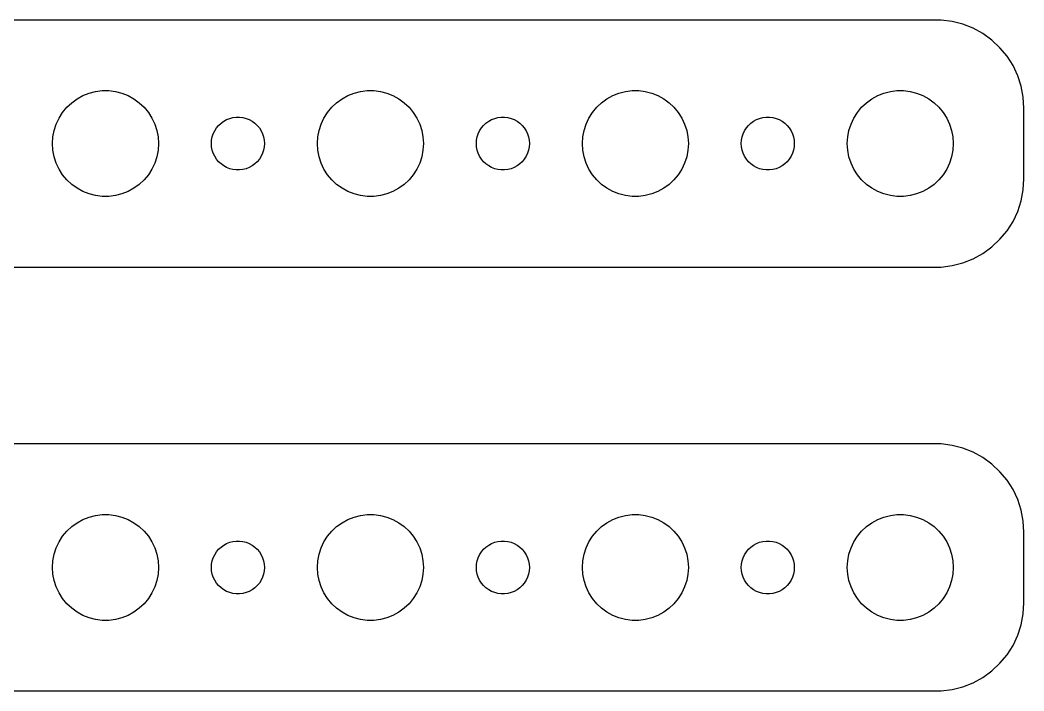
# Model space of a CAD drawing. Header units: metres. Extents: x -112 to 112, y 113 to 223.
# Drawn here: x 55.2 to 112, y 113 to 151 of the extents above; entities that cross this region are included whole.
import ezdxf

# ---------------------------------------------------------------- set-up
doc = ezdxf.new("R2010")
doc.units = ezdxf.units.M

msp = doc.modelspace()

# ---------------------------------------------------------------- linework, layer by layer
for p, q in [((107.314, 150.99), (-107.314, 150.99)), ((107.937, 150.911), (107.314, 150.99)), ((108.545, 150.755), (107.937, 150.911)), ((109.129, 150.524), (108.545, 150.755)), ((109.679, 150.222), (109.129, 150.524)), ((110.187, 149.853), (109.679, 150.222)), ((110.645, 149.423), (110.187, 149.853)), ((111.045, 148.939), (110.645, 149.423)), ((111.382, 148.409), (111.045, 148.939)), ((111.649, 147.841), (111.382, 148.409)), ((111.843, 147.243), (111.649, 147.841)), ((111.961, 146.627), (111.843, 147.243)), ((58.3925, 146.533), (58.7227, 146.714)), ((58.7227, 146.714), (59.0729, 146.853)), ((59.0729, 146.853), (59.4379, 146.947)), ((59.4379, 146.947), (59.8116, 146.994)), ((59.8116, 146.994), (60.1884, 146.994)), ((60.1884, 146.994), (60.5621, 146.947)), ((60.5621, 146.947), (60.927, 146.853)), ((60.927, 146.853), (61.2773, 146.714)), ((61.2773, 146.714), (61.6075, 146.533)), ((73.3925, 146.533), (73.7227, 146.714)), ((73.7227, 146.714), (74.073, 146.853)), ((74.073, 146.853), (74.4379, 146.947)), ((74.4379, 146.947), (74.8116, 146.994)), ((74.8116, 146.994), (75.1884, 146.994)), ((75.1884, 146.994), (75.5621, 146.947)), ((75.5621, 146.947), (75.927, 146.853)), ((75.927, 146.853), (76.2773, 146.714)), ((76.2773, 146.714), (76.6075, 146.533)), ((88.3925, 146.533), (88.7227, 146.714)), ((88.7227, 146.714), (89.073, 146.853)), ((89.073, 146.853), (89.4379, 146.947)), ((89.4379, 146.947), (89.8116, 146.994)), ((89.8116, 146.994), (90.1884, 146.994)), ((90.1884, 146.994), (90.5621, 146.947)), ((90.5621, 146.947), (90.927, 146.853)), ((90.927, 146.853), (91.2773, 146.714)), ((91.2773, 146.714), (91.6075, 146.533)), ((103.393, 146.533), (103.723, 146.714)), ((103.723, 146.714), (104.073, 146.853)), ((104.073, 146.853), (104.438, 146.947)), ((104.438, 146.947), (104.812, 146.994)), ((104.812, 146.994), (105.188, 146.994)), ((105.188, 146.994), (105.562, 146.947)), ((105.562, 146.947), (105.927, 146.853)), ((105.927, 146.853), (106.277, 146.714)), ((106.277, 146.714), (106.607, 146.533)), ((57.8131, 146.054), (58.0877, 146.312)), ((58.0877, 146.312), (58.3925, 146.533)), ((61.6075, 146.533), (61.9123, 146.312)), ((61.9123, 146.312), (62.1869, 146.054)), ((72.8131, 146.054), (73.0877, 146.312)), ((73.0877, 146.312), (73.3925, 146.533)), ((76.6075, 146.533), (76.9123, 146.312)), ((76.9123, 146.312), (77.1869, 146.054)), ((87.8131, 146.054), (88.0877, 146.312)), ((88.0877, 146.312), (88.3925, 146.533)), ((91.6075, 146.533), (91.9123, 146.312)), ((91.9123, 146.312), (92.1869, 146.054)), ((102.813, 146.054), (103.088, 146.312)), ((103.088, 146.312), (103.393, 146.533)), ((106.607, 146.533), (106.912, 146.312)), ((106.912, 146.312), (107.187, 146.054)), ((112, 146), (111.961, 146.627)), ((57.3711, 145.445), (57.5729, 145.763)), ((57.5729, 145.763), (57.8131, 146.054)), ((62.1869, 146.054), (62.427, 145.763)), ((62.427, 145.763), (62.6289, 145.445)), ((72.3711, 145.445), (72.573, 145.763)), ((72.573, 145.763), (72.8131, 146.054)), ((77.1869, 146.054), (77.427, 145.763)), ((77.427, 145.763), (77.6289, 145.445)), ((87.3711, 145.445), (87.573, 145.763)), ((87.573, 145.763), (87.8131, 146.054)), ((92.1869, 146.054), (92.427, 145.763)), ((92.427, 145.763), (92.6289, 145.445)), ((102.371, 145.445), (102.573, 145.763)), ((102.573, 145.763), (102.813, 146.054)), ((107.187, 146.054), (107.427, 145.763)), ((107.427, 145.763), (107.629, 145.445)), ((112, 142), (112, 146)), ((57.0942, 144.746), (57.2107, 145.104)), ((57.2107, 145.104), (57.3711, 145.445)), ((62.6289, 145.445), (62.7893, 145.104)), ((62.7893, 145.104), (62.9057, 144.746)), ((66.2865, 144.882), (66.4065, 145.027)), ((66.4065, 145.027), (66.5439, 145.156)), ((66.5439, 145.156), (66.6963, 145.266)), ((66.6963, 145.266), (66.8613, 145.357)), ((66.8613, 145.357), (67.0365, 145.427)), ((67.0365, 145.427), (67.2189, 145.473)), ((67.2189, 145.473), (67.4058, 145.497)), ((67.4058, 145.497), (67.5942, 145.497)), ((67.5942, 145.497), (67.7811, 145.473)), ((67.7811, 145.473), (67.9635, 145.427)), ((67.9635, 145.427), (68.1387, 145.357)), ((68.1387, 145.357), (68.3037, 145.266)), ((68.3037, 145.266), (68.4561, 145.156)), ((68.4561, 145.156), (68.5934, 145.027)), ((68.5934, 145.027), (68.7135, 144.882)), ((72.0943, 144.746), (72.2107, 145.104)), ((72.2107, 145.104), (72.3711, 145.445)), ((77.6289, 145.445), (77.7893, 145.104)), ((77.7893, 145.104), (77.9057, 144.746)), ((81.2865, 144.882), (81.4065, 145.027)), ((81.4065, 145.027), (81.5439, 145.156)), ((81.5439, 145.156), (81.6963, 145.266)), ((81.6963, 145.266), (81.8613, 145.357)), ((81.8613, 145.357), (82.0365, 145.427)), ((82.0365, 145.427), (82.2189, 145.473)), ((82.2189, 145.473), (82.4058, 145.497)), ((82.4058, 145.497), (82.5942, 145.497)), ((82.5942, 145.497), (82.7811, 145.473)), ((82.7811, 145.473), (82.9635, 145.427)), ((82.9635, 145.427), (83.1387, 145.357)), ((83.1387, 145.357), (83.3037, 145.266)), ((83.3037, 145.266), (83.4561, 145.156)), ((83.4561, 145.156), (83.5934, 145.027)), ((83.5934, 145.027), (83.7135, 144.882)), ((87.0943, 144.746), (87.2107, 145.104)), ((87.2107, 145.104), (87.3711, 145.445)), ((92.6289, 145.445), (92.7893, 145.104)), ((92.7893, 145.104), (92.9057, 144.746)), ((96.2865, 144.882), (96.4065, 145.027)), ((96.4065, 145.027), (96.5439, 145.156)), ((96.5439, 145.156), (96.6963, 145.266)), ((96.6963, 145.266), (96.8613, 145.357)), ((96.8613, 145.357), (97.0365, 145.427)), ((97.0365, 145.427), (97.2189, 145.473)), ((97.2189, 145.473), (97.4058, 145.497)), ((97.4058, 145.497), (97.5942, 145.497)), ((97.5942, 145.497), (97.7811, 145.473)), ((97.7811, 145.473), (97.9635, 145.427)), ((97.9635, 145.427), (98.1387, 145.357)), ((98.1387, 145.357), (98.3037, 145.266)), ((98.3037, 145.266), (98.4561, 145.156)), ((98.4561, 145.156), (98.5934, 145.027)), ((98.5934, 145.027), (98.7135, 144.882)), ((102.094, 144.746), (102.211, 145.104)), ((102.211, 145.104), (102.371, 145.445)), ((107.629, 145.445), (107.789, 145.104)), ((107.789, 145.104), (107.906, 144.746)), ((57, 144), (57.0237, 144.376)), ((57.0237, 144.376), (57.0942, 144.746)), ((62.9057, 144.746), (62.9763, 144.376)), ((62.9763, 144.376), (63, 144)), ((66.0118, 144.188), (66.0471, 144.373)), ((66.0471, 144.373), (66.1053, 144.552)), ((66.1053, 144.552), (66.1855, 144.723)), ((66.1855, 144.723), (66.2865, 144.882)), ((68.7135, 144.882), (68.8145, 144.723)), ((68.8145, 144.723), (68.8947, 144.552)), ((68.8947, 144.552), (68.9529, 144.373)), ((68.9529, 144.373), (68.9882, 144.188)), ((72, 144), (72.0237, 144.376)), ((72.0237, 144.376), (72.0943, 144.746)), ((77.9057, 144.746), (77.9763, 144.376)), ((77.9763, 144.376), (78, 144)), ((81.0118, 144.188), (81.0471, 144.373)), ((81.0471, 144.373), (81.1053, 144.552)), ((81.1053, 144.552), (81.1855, 144.723)), ((81.1855, 144.723), (81.2865, 144.882)), ((83.7135, 144.882), (83.8145, 144.723)), ((83.8145, 144.723), (83.8947, 144.552)), ((83.8947, 144.552), (83.9529, 144.373)), ((83.9529, 144.373), (83.9882, 144.188)), ((87, 144), (87.0237, 144.376)), ((87.0237, 144.376), (87.0943, 144.746)), ((92.9057, 144.746), (92.9763, 144.376)), ((92.9763, 144.376), (93, 144)), ((96.0118, 144.188), (96.0471, 144.373)), ((96.0471, 144.373), (96.1053, 144.552)), ((96.1053, 144.552), (96.1855, 144.723)), ((96.1855, 144.723), (96.2865, 144.882)), ((98.7135, 144.882), (98.8145, 144.723)), ((98.8145, 144.723), (98.8947, 144.552)), ((98.8947, 144.552), (98.9529, 144.373)), ((98.9529, 144.373), (98.9882, 144.188)), ((102, 144), (102.024, 144.376)), ((102.024, 144.376), (102.094, 144.746)), ((107.906, 144.746), (107.976, 144.376)), ((107.976, 144.376), (108, 144)), ((57.0237, 143.624), (57, 144)), ((63, 144), (62.9763, 143.624)), ((66, 144), (66.0118, 144.188)), ((66.0118, 143.812), (66, 144)), ((66.0471, 143.627), (66.0118, 143.812)), ((68.9882, 143.812), (68.9529, 143.627)), ((68.9882, 144.188), (69, 144)), ((69, 144), (68.9882, 143.812)), ((72.0237, 143.624), (72, 144)), ((78, 144), (77.9763, 143.624)), ((81, 144), (81.0118, 144.188)), ((81.0118, 143.812), (81, 144)), ((81.0471, 143.627), (81.0118, 143.812)), ((83.9882, 143.812), (83.9529, 143.627)), ((83.9882, 144.188), (84, 144)), ((84, 144), (83.9882, 143.812)), ((87.0237, 143.624), (87, 144)), ((93, 144), (92.9763, 143.624)), ((96, 144), (96.0118, 144.188)), ((96.0118, 143.812), (96, 144)), ((96.0471, 143.627), (96.0118, 143.812)), ((98.9882, 143.812), (98.9529, 143.627)), ((98.9882, 144.188), (99, 144)), ((99, 144), (98.9882, 143.812)), ((102.024, 143.624), (102, 144)), ((108, 144), (107.976, 143.624)), ((57.0942, 143.254), (57.0237, 143.624)), ((57.2107, 142.896), (57.0942, 143.254)), ((62.9057, 143.254), (62.7893, 142.896)), ((62.9763, 143.624), (62.9057, 143.254)), ((66.1053, 143.448), (66.0471, 143.627)), ((66.1855, 143.277), (66.1053, 143.448)), ((66.2865, 143.118), (66.1855, 143.277)), ((68.8145, 143.277), (68.7135, 143.118)), ((68.8947, 143.448), (68.8145, 143.277)), ((68.9529, 143.627), (68.8947, 143.448)), ((72.0943, 143.254), (72.0237, 143.624)), ((72.2107, 142.896), (72.0943, 143.254)), ((77.9057, 143.254), (77.7893, 142.896)), ((77.9763, 143.624), (77.9057, 143.254)), ((81.1053, 143.448), (81.0471, 143.627)), ((81.1855, 143.277), (81.1053, 143.448)), ((81.2865, 143.118), (81.1855, 143.277)), ((83.8145, 143.277), (83.7135, 143.118)), ((83.8947, 143.448), (83.8145, 143.277)), ((83.9529, 143.627), (83.8947, 143.448)), ((87.0943, 143.254), (87.0237, 143.624)), ((87.2107, 142.896), (87.0943, 143.254)), ((92.9057, 143.254), (92.7893, 142.896)), ((92.9763, 143.624), (92.9057, 143.254)), ((96.1053, 143.448), (96.0471, 143.627)), ((96.1855, 143.277), (96.1053, 143.448)), ((96.2865, 143.118), (96.1855, 143.277)), ((98.8145, 143.277), (98.7135, 143.118)), ((98.8947, 143.448), (98.8145, 143.277)), ((98.9529, 143.627), (98.8947, 143.448)), ((102.094, 143.254), (102.024, 143.624)), ((102.211, 142.896), (102.094, 143.254)), ((107.906, 143.254), (107.789, 142.896)), ((107.976, 143.624), (107.906, 143.254)), ((57.3711, 142.555), (57.2107, 142.896)), ((62.7893, 142.896), (62.6289, 142.555)), ((66.4065, 142.973), (66.2865, 143.118)), ((66.5439, 142.844), (66.4065, 142.973)), ((66.6963, 142.734), (66.5439, 142.844)), ((66.8613, 142.643), (66.6963, 142.734)), ((68.3037, 142.734), (68.1387, 142.643)), ((68.4561, 142.844), (68.3037, 142.734)), ((68.5934, 142.973), (68.4561, 142.844)), ((68.7135, 143.118), (68.5934, 142.973)), ((72.3711, 142.555), (72.2107, 142.896)), ((77.7893, 142.896), (77.6289, 142.555)), ((81.4065, 142.973), (81.2865, 143.118)), ((81.5439, 142.844), (81.4065, 142.973)), ((81.6963, 142.734), (81.5439, 142.844)), ((81.8613, 142.643), (81.6963, 142.734)), ((83.3037, 142.734), (83.1387, 142.643)), ((83.4561, 142.844), (83.3037, 142.734)), ((83.5934, 142.973), (83.4561, 142.844)), ((83.7135, 143.118), (83.5934, 142.973)), ((87.3711, 142.555), (87.2107, 142.896)), ((92.7893, 142.896), (92.6289, 142.555)), ((96.4065, 142.973), (96.2865, 143.118)), ((96.5439, 142.844), (96.4065, 142.973)), ((96.6963, 142.734), (96.5439, 142.844)), ((96.8613, 142.643), (96.6963, 142.734)), ((98.3037, 142.734), (98.1387, 142.643)), ((98.4561, 142.844), (98.3037, 142.734)), ((98.5934, 142.973), (98.4561, 142.844)), ((98.7135, 143.118), (98.5934, 142.973)), ((102.371, 142.555), (102.211, 142.896)), ((107.789, 142.896), (107.629, 142.555)), ((57.5729, 142.237), (57.3711, 142.555)), ((57.8131, 141.946), (57.5729, 142.237)), ((62.427, 142.237), (62.1869, 141.946)), ((62.6289, 142.555), (62.427, 142.237)), ((67.0365, 142.573), (66.8613, 142.643)), ((67.2189, 142.527), (67.0365, 142.573)), ((67.4058, 142.503), (67.2189, 142.527)), ((67.5942, 142.503), (67.4058, 142.503)), ((67.7811, 142.527), (67.5942, 142.503)), ((67.9635, 142.573), (67.7811, 142.527)), ((68.1387, 142.643), (67.9635, 142.573)), ((72.573, 142.237), (72.3711, 142.555)), ((72.8131, 141.946), (72.573, 142.237)), ((77.427, 142.237), (77.1869, 141.946)), ((77.6289, 142.555), (77.427, 142.237)), ((82.0365, 142.573), (81.8613, 142.643)), ((82.2189, 142.527), (82.0365, 142.573)), ((82.4058, 142.503), (82.2189, 142.527)), ((82.5942, 142.503), (82.4058, 142.503)), ((82.7811, 142.527), (82.5942, 142.503)), ((82.9635, 142.573), (82.7811, 142.527)), ((83.1387, 142.643), (82.9635, 142.573)), ((87.573, 142.237), (87.3711, 142.555)), ((87.8131, 141.946), (87.573, 142.237)), ((92.427, 142.237), (92.1869, 141.946)), ((92.6289, 142.555), (92.427, 142.237)), ((97.0365, 142.573), (96.8613, 142.643)), ((97.2189, 142.527), (97.0365, 142.573)), ((97.4058, 142.503), (97.2189, 142.527)), ((97.5942, 142.503), (97.4058, 142.503)), ((97.7811, 142.527), (97.5942, 142.503)), ((97.9635, 142.573), (97.7811, 142.527)), ((98.1387, 142.643), (97.9635, 142.573)), ((102.573, 142.237), (102.371, 142.555)), ((102.813, 141.946), (102.573, 142.237)), ((107.427, 142.237), (107.187, 141.946)), ((107.629, 142.555), (107.427, 142.237)), ((58.0877, 141.688), (57.8131, 141.946)), ((58.3925, 141.467), (58.0877, 141.688)), ((61.9123, 141.688), (61.6075, 141.467)), ((62.1869, 141.946), (61.9123, 141.688)), ((73.0877, 141.688), (72.8131, 141.946)), ((73.3925, 141.467), (73.0877, 141.688)), ((76.9123, 141.688), (76.6075, 141.467)), ((77.1869, 141.946), (76.9123, 141.688)), ((88.0877, 141.688), (87.8131, 141.946)), ((88.3925, 141.467), (88.0877, 141.688)), ((91.9123, 141.688), (91.6075, 141.467)), ((92.1869, 141.946), (91.9123, 141.688)), ((103.088, 141.688), (102.813, 141.946)), ((103.393, 141.467), (103.088, 141.688)), ((106.912, 141.688), (106.607, 141.467)), ((107.187, 141.946), (106.912, 141.688)), ((111.961, 141.373), (112, 142)), ((58.7227, 141.286), (58.3925, 141.467)), ((59.0729, 141.147), (58.7227, 141.286)), ((59.4379, 141.053), (59.0729, 141.147)), ((59.8116, 141.006), (59.4379, 141.053)), ((60.1884, 141.006), (59.8116, 141.006)), ((60.5621, 141.053), (60.1884, 141.006)), ((60.927, 141.147), (60.5621, 141.053)), ((61.2773, 141.286), (60.927, 141.147)), ((61.6075, 141.467), (61.2773, 141.286)), ((73.7227, 141.286), (73.3925, 141.467)), ((74.073, 141.147), (73.7227, 141.286)), ((74.4379, 141.053), (74.073, 141.147)), ((74.8116, 141.006), (74.4379, 141.053)), ((75.1884, 141.006), (74.8116, 141.006)), ((75.5621, 141.053), (75.1884, 141.006)), ((75.927, 141.147), (75.5621, 141.053)), ((76.2773, 141.286), (75.927, 141.147)), ((76.6075, 141.467), (76.2773, 141.286)), ((88.7227, 141.286), (88.3925, 141.467)), ((89.073, 141.147), (88.7227, 141.286)), ((89.4379, 141.053), (89.073, 141.147)), ((89.8116, 141.006), (89.4379, 141.053)), ((90.1884, 141.006), (89.8116, 141.006)), ((90.5621, 141.053), (90.1884, 141.006)), ((90.927, 141.147), (90.5621, 141.053)), ((91.2773, 141.286), (90.927, 141.147)), ((91.6075, 141.467), (91.2773, 141.286)), ((103.723, 141.286), (103.393, 141.467)), ((104.073, 141.147), (103.723, 141.286)), ((104.438, 141.053), (104.073, 141.147)), ((104.812, 141.006), (104.438, 141.053)), ((105.188, 141.006), (104.812, 141.006)), ((105.562, 141.053), (105.188, 141.006)), ((105.927, 141.147), (105.562, 141.053)), ((106.277, 141.286), (105.927, 141.147)), ((106.607, 141.467), (106.277, 141.286)), ((111.843, 140.757), (111.961, 141.373)), ((111.649, 140.159), (111.843, 140.757)), ((111.382, 139.591), (111.649, 140.159)), ((111.045, 139.061), (111.382, 139.591)), ((110.645, 138.577), (111.045, 139.061)), ((109.679, 137.778), (110.187, 138.147)), ((110.187, 138.147), (110.645, 138.577)), ((109.129, 137.476), (109.679, 137.778)), ((-107.314, 137.01), (107.314, 137.01)), ((107.314, 137.01), (107.937, 137.089)), ((107.937, 137.089), (108.545, 137.245)), ((108.545, 137.245), (109.129, 137.476)), ((107.314, 126.99), (-107.314, 126.99)), ((107.937, 126.911), (107.314, 126.99)), ((108.545, 126.755), (107.937, 126.911)), ((109.129, 126.524), (108.545, 126.755)), ((109.679, 126.222), (109.129, 126.524)), ((110.187, 125.853), (109.679, 126.222)), ((110.645, 125.423), (110.187, 125.853)), ((111.045, 124.939), (110.645, 125.423)), ((111.382, 124.409), (111.045, 124.939)), ((111.649, 123.841), (111.382, 124.409)), ((111.843, 123.243), (111.649, 123.841)), ((58.7227, 122.714), (59.0729, 122.853)), ((59.0729, 122.853), (59.4379, 122.947)), ((59.4379, 122.947), (59.8116, 122.994)), ((59.8116, 122.994), (60.1884, 122.994)), ((60.1884, 122.994), (60.5621, 122.947)), ((60.5621, 122.947), (60.927, 122.853)), ((60.927, 122.853), (61.2773, 122.714)), ((73.7227, 122.714), (74.073, 122.853)), ((74.073, 122.853), (74.4379, 122.947)), ((74.4379, 122.947), (74.8116, 122.994)), ((74.8116, 122.994), (75.1884, 122.994)), ((75.1884, 122.994), (75.5621, 122.947)), ((75.5621, 122.947), (75.927, 122.853)), ((75.927, 122.853), (76.2773, 122.714)), ((88.7227, 122.714), (89.073, 122.853)), ((89.073, 122.853), (89.4379, 122.947)), ((89.4379, 122.947), (89.8116, 122.994)), ((89.8116, 122.994), (90.1884, 122.994)), ((90.1884, 122.994), (90.5621, 122.947)), ((90.5621, 122.947), (90.927, 122.853)), ((90.927, 122.853), (91.2773, 122.714)), ((103.723, 122.714), (104.073, 122.853)), ((104.073, 122.853), (104.438, 122.947)), ((104.438, 122.947), (104.812, 122.994)), ((104.812, 122.994), (105.188, 122.994)), ((105.188, 122.994), (105.562, 122.947)), ((105.562, 122.947), (105.927, 122.853)), ((105.927, 122.853), (106.277, 122.714)), ((111.961, 122.627), (111.843, 123.243)), ((57.8131, 122.054), (58.0877, 122.312)), ((58.0877, 122.312), (58.3925, 122.533)), ((58.3925, 122.533), (58.7227, 122.714)), ((61.2773, 122.714), (61.6075, 122.533)), ((61.6075, 122.533), (61.9123, 122.312)), ((61.9123, 122.312), (62.1869, 122.054)), ((72.8131, 122.054), (73.0877, 122.312)), ((73.0877, 122.312), (73.3925, 122.533)), ((73.3925, 122.533), (73.7227, 122.714)), ((76.2773, 122.714), (76.6075, 122.533)), ((76.6075, 122.533), (76.9123, 122.312)), ((76.9123, 122.312), (77.1869, 122.054)), ((87.8131, 122.054), (88.0877, 122.312)), ((88.0877, 122.312), (88.3925, 122.533)), ((88.3925, 122.533), (88.7227, 122.714)), ((91.2773, 122.714), (91.6075, 122.533)), ((91.6075, 122.533), (91.9123, 122.312)), ((91.9123, 122.312), (92.1869, 122.054)), ((102.813, 122.054), (103.088, 122.312)), ((103.088, 122.312), (103.393, 122.533)), ((103.393, 122.533), (103.723, 122.714)), ((106.277, 122.714), (106.607, 122.533)), ((106.607, 122.533), (106.912, 122.312)), ((106.912, 122.312), (107.187, 122.054)), ((112, 122), (111.961, 122.627)), ((57.3711, 121.445), (57.5729, 121.763)), ((57.5729, 121.763), (57.8131, 122.054)), ((62.1869, 122.054), (62.427, 121.763)), ((62.427, 121.763), (62.6289, 121.445)), ((72.3711, 121.445), (72.573, 121.763)), ((72.573, 121.763), (72.8131, 122.054)), ((77.1869, 122.054), (77.427, 121.763)), ((77.427, 121.763), (77.6289, 121.445)), ((87.3711, 121.445), (87.573, 121.763)), ((87.573, 121.763), (87.8131, 122.054)), ((92.1869, 122.054), (92.427, 121.763)), ((92.427, 121.763), (92.6289, 121.445)), ((102.371, 121.445), (102.573, 121.763)), ((102.573, 121.763), (102.813, 122.054)), ((107.187, 122.054), (107.427, 121.763)), ((107.427, 121.763), (107.629, 121.445)), ((112, 118), (112, 122)), ((57.0942, 120.746), (57.2107, 121.104)), ((57.2107, 121.104), (57.3711, 121.445)), ((62.6289, 121.445), (62.7893, 121.104)), ((62.7893, 121.104), (62.9057, 120.746)), ((66.4065, 121.027), (66.5439, 121.156)), ((66.5439, 121.156), (66.6963, 121.266)), ((66.6963, 121.266), (66.8613, 121.357)), ((66.8613, 121.357), (67.0365, 121.427)), ((67.0365, 121.427), (67.2189, 121.473)), ((67.2189, 121.473), (67.4058, 121.497)), ((67.4058, 121.497), (67.5942, 121.497)), ((67.5942, 121.497), (67.7811, 121.473)), ((67.7811, 121.473), (67.9635, 121.427)), ((67.9635, 121.427), (68.1387, 121.357)), ((68.1387, 121.357), (68.3037, 121.266)), ((68.3037, 121.266), (68.4561, 121.156)), ((68.4561, 121.156), (68.5934, 121.027)), ((72.0943, 120.746), (72.2107, 121.104)), ((72.2107, 121.104), (72.3711, 121.445)), ((77.6289, 121.445), (77.7893, 121.104)), ((77.7893, 121.104), (77.9057, 120.746)), ((81.4065, 121.027), (81.5439, 121.156)), ((81.5439, 121.156), (81.6963, 121.266)), ((81.6963, 121.266), (81.8613, 121.357)), ((81.8613, 121.357), (82.0365, 121.427)), ((82.0365, 121.427), (82.2189, 121.473)), ((82.2189, 121.473), (82.4058, 121.497)), ((82.4058, 121.497), (82.5942, 121.497)), ((82.5942, 121.497), (82.7811, 121.473)), ((82.7811, 121.473), (82.9635, 121.427)), ((82.9635, 121.427), (83.1387, 121.357)), ((83.1387, 121.357), (83.3037, 121.266)), ((83.3037, 121.266), (83.4561, 121.156)), ((83.4561, 121.156), (83.5934, 121.027)), ((87.0943, 120.746), (87.2107, 121.104)), ((87.2107, 121.104), (87.3711, 121.445)), ((92.6289, 121.445), (92.7893, 121.104)), ((92.7893, 121.104), (92.9057, 120.746)), ((96.4065, 121.027), (96.5439, 121.156)), ((96.5439, 121.156), (96.6963, 121.266)), ((96.6963, 121.266), (96.8613, 121.357)), ((96.8613, 121.357), (97.0365, 121.427)), ((97.0365, 121.427), (97.2189, 121.473)), ((97.2189, 121.473), (97.4058, 121.497)), ((97.4058, 121.497), (97.5942, 121.497)), ((97.5942, 121.497), (97.7811, 121.473)), ((97.7811, 121.473), (97.9635, 121.427)), ((97.9635, 121.427), (98.1387, 121.357)), ((98.1387, 121.357), (98.3037, 121.266)), ((98.3037, 121.266), (98.4561, 121.156)), ((98.4561, 121.156), (98.5934, 121.027)), ((102.094, 120.746), (102.211, 121.104)), ((102.211, 121.104), (102.371, 121.445)), ((107.629, 121.445), (107.789, 121.104)), ((107.789, 121.104), (107.906, 120.746)), ((57.0237, 120.376), (57.0942, 120.746)), ((62.9057, 120.746), (62.9763, 120.376)), ((66.0471, 120.373), (66.1053, 120.552)), ((66.1053, 120.552), (66.1855, 120.723)), ((66.1855, 120.723), (66.2865, 120.882)), ((66.2865, 120.882), (66.4065, 121.027)), ((68.5934, 121.027), (68.7135, 120.882)), ((68.7135, 120.882), (68.8145, 120.723)), ((68.8145, 120.723), (68.8947, 120.552)), ((68.8947, 120.552), (68.9529, 120.373)), ((72.0237, 120.376), (72.0943, 120.746)), ((77.9057, 120.746), (77.9763, 120.376)), ((81.0471, 120.373), (81.1053, 120.552)), ((81.1053, 120.552), (81.1855, 120.723)), ((81.1855, 120.723), (81.2865, 120.882)), ((81.2865, 120.882), (81.4065, 121.027)), ((83.5934, 121.027), (83.7135, 120.882)), ((83.7135, 120.882), (83.8145, 120.723)), ((83.8145, 120.723), (83.8947, 120.552)), ((83.8947, 120.552), (83.9529, 120.373)), ((87.0237, 120.376), (87.0943, 120.746)), ((92.9057, 120.746), (92.9763, 120.376)), ((96.0471, 120.373), (96.1053, 120.552)), ((96.1053, 120.552), (96.1855, 120.723)), ((96.1855, 120.723), (96.2865, 120.882)), ((96.2865, 120.882), (96.4065, 121.027)), ((98.5934, 121.027), (98.7135, 120.882)), ((98.7135, 120.882), (98.8145, 120.723)), ((98.8145, 120.723), (98.8947, 120.552)), ((98.8947, 120.552), (98.9529, 120.373)), ((102.024, 120.376), (102.094, 120.746)), ((107.906, 120.746), (107.976, 120.376)), ((57, 120), (57.0237, 120.376)), ((57.0237, 119.624), (57, 120)), ((62.9763, 120.376), (63, 120)), ((63, 120), (62.9763, 119.624)), ((66, 120), (66.0118, 120.188)), ((66.0118, 119.812), (66, 120)), ((66.0118, 120.188), (66.0471, 120.373)), ((68.9529, 120.373), (68.9882, 120.188)), ((68.9882, 120.188), (69, 120)), ((69, 120), (68.9882, 119.812)), ((72, 120), (72.0237, 120.376)), ((72.0237, 119.624), (72, 120)), ((77.9763, 120.376), (78, 120)), ((78, 120), (77.9763, 119.624)), ((81, 120), (81.0118, 120.188)), ((81.0118, 119.812), (81, 120)), ((81.0118, 120.188), (81.0471, 120.373)), ((83.9529, 120.373), (83.9882, 120.188)), ((83.9882, 120.188), (84, 120)), ((84, 120), (83.9882, 119.812)), ((87, 120), (87.0237, 120.376)), ((87.0237, 119.624), (87, 120)), ((92.9763, 120.376), (93, 120)), ((93, 120), (92.9763, 119.624)), ((96, 120), (96.0118, 120.188)), ((96.0118, 119.812), (96, 120)), ((96.0118, 120.188), (96.0471, 120.373)), ((98.9529, 120.373), (98.9882, 120.188)), ((98.9882, 120.188), (99, 120)), ((99, 120), (98.9882, 119.812)), ((102, 120), (102.024, 120.376)), ((102.024, 119.624), (102, 120)), ((107.976, 120.376), (108, 120)), ((108, 120), (107.976, 119.624)), ((57.0942, 119.254), (57.0237, 119.624)), ((62.9763, 119.624), (62.9057, 119.254)), ((66.0471, 119.627), (66.0118, 119.812)), ((66.1053, 119.448), (66.0471, 119.627)), ((66.1855, 119.277), (66.1053, 119.448)), ((68.8947, 119.448), (68.8145, 119.277)), ((68.9529, 119.627), (68.8947, 119.448)), ((68.9882, 119.812), (68.9529, 119.627)), ((72.0943, 119.254), (72.0237, 119.624)), ((77.9763, 119.624), (77.9057, 119.254)), ((81.0471, 119.627), (81.0118, 119.812)), ((81.1053, 119.448), (81.0471, 119.627)), ((81.1855, 119.277), (81.1053, 119.448)), ((83.8947, 119.448), (83.8145, 119.277)), ((83.9529, 119.627), (83.8947, 119.448)), ((83.9882, 119.812), (83.9529, 119.627)), ((87.0943, 119.254), (87.0237, 119.624)), ((92.9763, 119.624), (92.9057, 119.254)), ((96.0471, 119.627), (96.0118, 119.812)), ((96.1053, 119.448), (96.0471, 119.627)), ((96.1855, 119.277), (96.1053, 119.448)), ((98.8947, 119.448), (98.8145, 119.277)), ((98.9529, 119.627), (98.8947, 119.448)), ((98.9882, 119.812), (98.9529, 119.627)), ((102.094, 119.254), (102.024, 119.624)), ((107.976, 119.624), (107.906, 119.254)), ((57.2107, 118.896), (57.0942, 119.254)), ((57.3711, 118.555), (57.2107, 118.896)), ((62.7893, 118.896), (62.6289, 118.555)), ((62.9057, 119.254), (62.7893, 118.896)), ((66.2865, 119.118), (66.1855, 119.277)), ((66.4065, 118.973), (66.2865, 119.118)), ((66.5439, 118.844), (66.4065, 118.973)), ((66.6963, 118.734), (66.5439, 118.844)), ((68.4561, 118.844), (68.3037, 118.734)), ((68.5934, 118.973), (68.4561, 118.844)), ((68.7135, 119.118), (68.5934, 118.973)), ((68.8145, 119.277), (68.7135, 119.118)), ((72.2107, 118.896), (72.0943, 119.254)), ((72.3711, 118.555), (72.2107, 118.896)), ((77.7893, 118.896), (77.6289, 118.555)), ((77.9057, 119.254), (77.7893, 118.896)), ((81.2865, 119.118), (81.1855, 119.277)), ((81.4065, 118.973), (81.2865, 119.118)), ((81.5439, 118.844), (81.4065, 118.973)), ((81.6963, 118.734), (81.5439, 118.844)), ((83.4561, 118.844), (83.3037, 118.734)), ((83.5934, 118.973), (83.4561, 118.844)), ((83.7135, 119.118), (83.5934, 118.973)), ((83.8145, 119.277), (83.7135, 119.118)), ((87.2107, 118.896), (87.0943, 119.254)), ((87.3711, 118.555), (87.2107, 118.896)), ((92.7893, 118.896), (92.6289, 118.555)), ((92.9057, 119.254), (92.7893, 118.896)), ((96.2865, 119.118), (96.1855, 119.277)), ((96.4065, 118.973), (96.2865, 119.118)), ((96.5439, 118.844), (96.4065, 118.973)), ((96.6963, 118.734), (96.5439, 118.844)), ((98.4561, 118.844), (98.3037, 118.734)), ((98.5934, 118.973), (98.4561, 118.844)), ((98.7135, 119.118), (98.5934, 118.973)), ((98.8145, 119.277), (98.7135, 119.118)), ((102.211, 118.896), (102.094, 119.254)), ((102.371, 118.555), (102.211, 118.896)), ((107.789, 118.896), (107.629, 118.555)), ((107.906, 119.254), (107.789, 118.896)), ((57.5729, 118.237), (57.3711, 118.555)), ((57.8131, 117.946), (57.5729, 118.237)), ((62.427, 118.237), (62.1869, 117.946)), ((62.6289, 118.555), (62.427, 118.237)), ((66.8613, 118.643), (66.6963, 118.734)), ((67.0365, 118.573), (66.8613, 118.643)), ((67.2189, 118.527), (67.0365, 118.573)), ((67.4058, 118.503), (67.2189, 118.527)), ((67.5942, 118.503), (67.4058, 118.503)), ((67.7811, 118.527), (67.5942, 118.503)), ((67.9635, 118.573), (67.7811, 118.527)), ((68.1387, 118.643), (67.9635, 118.573)), ((68.3037, 118.734), (68.1387, 118.643)), ((72.573, 118.237), (72.3711, 118.555)), ((72.8131, 117.946), (72.573, 118.237)), ((77.427, 118.237), (77.1869, 117.946)), ((77.6289, 118.555), (77.427, 118.237)), ((81.8613, 118.643), (81.6963, 118.734)), ((82.0365, 118.573), (81.8613, 118.643)), ((82.2189, 118.527), (82.0365, 118.573)), ((82.4058, 118.503), (82.2189, 118.527)), ((82.5942, 118.503), (82.4058, 118.503)), ((82.7811, 118.527), (82.5942, 118.503)), ((82.9635, 118.573), (82.7811, 118.527)), ((83.1387, 118.643), (82.9635, 118.573)), ((83.3037, 118.734), (83.1387, 118.643)), ((87.573, 118.237), (87.3711, 118.555)), ((87.8131, 117.946), (87.573, 118.237)), ((92.427, 118.237), (92.1869, 117.946)), ((92.6289, 118.555), (92.427, 118.237)), ((96.8613, 118.643), (96.6963, 118.734)), ((97.0365, 118.573), (96.8613, 118.643)), ((97.2189, 118.527), (97.0365, 118.573)), ((97.4058, 118.503), (97.2189, 118.527)), ((97.5942, 118.503), (97.4058, 118.503)), ((97.7811, 118.527), (97.5942, 118.503)), ((97.9635, 118.573), (97.7811, 118.527)), ((98.1387, 118.643), (97.9635, 118.573)), ((98.3037, 118.734), (98.1387, 118.643)), ((102.573, 118.237), (102.371, 118.555)), ((102.813, 117.946), (102.573, 118.237)), ((107.427, 118.237), (107.187, 117.946)), ((107.629, 118.555), (107.427, 118.237)), ((58.0877, 117.688), (57.8131, 117.946)), ((58.3925, 117.467), (58.0877, 117.688)), ((61.9123, 117.688), (61.6075, 117.467)), ((62.1869, 117.946), (61.9123, 117.688)), ((73.0877, 117.688), (72.8131, 117.946)), ((73.3925, 117.467), (73.0877, 117.688)), ((76.9123, 117.688), (76.6075, 117.467)), ((77.1869, 117.946), (76.9123, 117.688)), ((88.0877, 117.688), (87.8131, 117.946)), ((88.3925, 117.467), (88.0877, 117.688)), ((91.9123, 117.688), (91.6075, 117.467)), ((92.1869, 117.946), (91.9123, 117.688)), ((103.088, 117.688), (102.813, 117.946)), ((103.393, 117.467), (103.088, 117.688)), ((106.912, 117.688), (106.607, 117.467)), ((107.187, 117.946), (106.912, 117.688)), ((111.961, 117.373), (112, 118)), ((58.7227, 117.286), (58.3925, 117.467)), ((59.0729, 117.147), (58.7227, 117.286)), ((59.4379, 117.053), (59.0729, 117.147)), ((60.927, 117.147), (60.5621, 117.053)), ((61.2773, 117.286), (60.927, 117.147)), ((61.6075, 117.467), (61.2773, 117.286)), ((73.7227, 117.286), (73.3925, 117.467)), ((74.073, 117.147), (73.7227, 117.286)), ((74.4379, 117.053), (74.073, 117.147)), ((75.927, 117.147), (75.5621, 117.053)), ((76.2773, 117.286), (75.927, 117.147)), ((76.6075, 117.467), (76.2773, 117.286)), ((88.7227, 117.286), (88.3925, 117.467)), ((89.073, 117.147), (88.7227, 117.286)), ((89.4379, 117.053), (89.073, 117.147)), ((90.927, 117.147), (90.5621, 117.053)), ((91.2773, 117.286), (90.927, 117.147)), ((91.6075, 117.467), (91.2773, 117.286)), ((103.723, 117.286), (103.393, 117.467)), ((104.073, 117.147), (103.723, 117.286)), ((104.438, 117.053), (104.073, 117.147)), ((105.927, 117.147), (105.562, 117.053)), ((106.277, 117.286), (105.927, 117.147)), ((106.607, 117.467), (106.277, 117.286)), ((111.843, 116.757), (111.961, 117.373)), ((59.8116, 117.006), (59.4379, 117.053)), ((60.1884, 117.006), (59.8116, 117.006)), ((60.5621, 117.053), (60.1884, 117.006)), ((74.8116, 117.006), (74.4379, 117.053)), ((75.1884, 117.006), (74.8116, 117.006)), ((75.5621, 117.053), (75.1884, 117.006)), ((89.8116, 117.006), (89.4379, 117.053)), ((90.1884, 117.006), (89.8116, 117.006)), ((90.5621, 117.053), (90.1884, 117.006)), ((104.812, 117.006), (104.438, 117.053)), ((105.188, 117.006), (104.812, 117.006)), ((105.562, 117.053), (105.188, 117.006)), ((111.649, 116.159), (111.843, 116.757)), ((111.382, 115.591), (111.649, 116.159)), ((111.045, 115.061), (111.382, 115.591)), ((110.645, 114.577), (111.045, 115.061)), ((110.187, 114.147), (110.645, 114.577)), ((109.129, 113.476), (109.679, 113.778)), ((109.679, 113.778), (110.187, 114.147)), ((107.937, 113.089), (108.545, 113.245)), ((108.545, 113.245), (109.129, 113.476)), ((-107.314, 113.01), (107.314, 113.01)), ((107.314, 113.01), (107.937, 113.089))]:
    msp.add_line(p, q)

doc.saveas('drawing.dxf')
